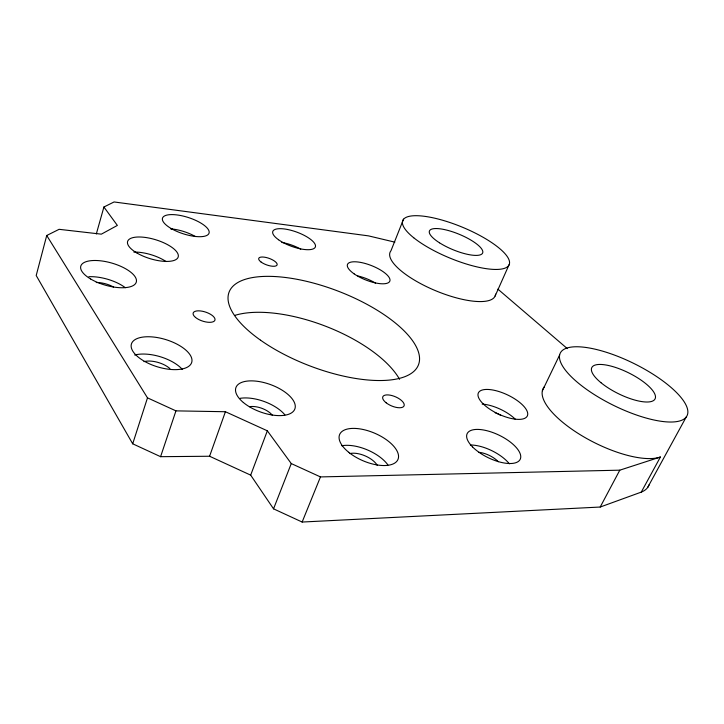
<?xml version="1.0" encoding="UTF-8"?>
<svg xmlns="http://www.w3.org/2000/svg" width="724" height="724" viewBox="0 0 724 724"><rect width="100%" height="100%" fill="white"/><g stroke="black" fill="none" stroke-linecap="round" stroke-linejoin="round"><path stroke-width="1.09" d="M394.852 242.151L368.48 235.87L114.066 201.96L103.912 207.01L117.36 225.426L101.351 234.16L59.115 229.318L46.725 235.49L36.2 275.518L132.7 443.803L160.583 456.681L209.58 456.247L250.676 475.134L273.545 508.836L302.143 522.04L600.205 507.035L641.265 492.112A68.662 26.824 27.3 0 0 649.084 484.79M96.319 233.961L103.912 207.01M132.7 443.803L147.488 397.856L46.725 235.49M160.583 456.681L175.95 410.87L225.417 411.73L267.346 430.807L291.265 463.568L320.47 476.917L619.798 470.175L660.406 457.016L641.265 492.112M209.58 456.247L225.417 411.73M250.676 475.134L267.346 430.807M273.545 508.836L291.265 463.568M403.558 219.137L390.978 250.748A56.897 18.046 22.6 0 0 435.993 290.876A56.897 18.046 22.6 0 0 495.578 294.125M302.143 522.04L320.47 476.917M495.144 295.989L509.117 264.64M542.385 390.734L559.625 354.986M600.205 507.035L619.798 470.175M647.654 487.487L686.207 417.042A70.699 23.277 26.3 0 0 604.857 351.819A70.699 23.277 26.3 0 0 579.879 384.344A70.699 23.277 26.3 0 0 686.207 417.042M147.488 397.856L175.95 410.87M497.877 289.12L567.326 348.624M341.764 445.758A31.494 15.331 23.2 0 1 387.937 464.962M240.06 398.336A31.132 14.951 19.9 0 1 284.894 414.852M349.81 453.577A17.847 8.679 23.2 0 1 377.258 465.342M495.144 412.78A13.439 5.439 25.3 0 1 500.628 415.305M249.545 406.698A15.557 7.475 19.9 0 1 272.432 415.395M88.853 276.713A28.689 11.819 15.8 0 1 125.324 287.709M134.691 355.022A31.295 14.607 16.8 0 1 182.303 369.358M143.949 361.629A17.729 8.272 16.8 0 1 169.905 368.588M478.836 452.31A16.58 7.267 26 0 1 498.32 461.722M234.902 315.365A99.912 42.653 20.9 0 1 326.053 326.397A99.912 42.653 20.9 0 1 399.576 379.331M470.365 444.988A29.259 12.824 26 0 1 509.37 463.812M133.859 252.088A26.308 10.136 17 0 1 166.122 261.563M96.247 282.505A16.254 6.697 15.8 0 1 113.532 287.039M357.792 275.944A22.652 7.955 21.5 0 1 375.557 283.147M482.175 404.092A26.888 10.869 25.3 0 1 515.298 419.214M170.583 228.847A24.317 8.76 17.8 0 1 195.471 236.576M281.781 242.422A22.534 7.792 20 0 1 300.75 249.147M660.406 457.016A69.658 25.105 26.8 0 1 581.462 435.477A69.658 25.105 26.8 0 1 544.285 386.842M243.354 402.499A31.349 14.589 19.9 0 0 293.89 410.725A31.349 14.589 19.9 0 0 258.902 381.521A31.349 14.589 19.9 0 0 243.354 402.499M348.742 452.319A31.72 14.96 23.2 0 0 397.865 459.677A31.72 14.96 23.2 0 0 359.81 428.88A31.72 14.96 23.2 0 0 348.742 452.319M386.182 402.816A11.557 4.959 23.1 0 0 404.001 406.001A11.557 4.959 23.1 0 0 390.118 395.159A11.557 4.959 23.1 0 0 386.182 402.816M90.627 278.984A28.869 11.512 16 0 0 136.067 282.704A28.869 11.512 16 0 0 98.953 260.658A28.869 11.512 16 0 0 90.627 278.984M261.002 261.979A9.747 3.493 19.6 0 0 276.713 265.482A9.747 3.493 19.6 0 0 266.052 257.473A9.747 3.493 19.6 0 0 261.002 261.979M195.471 317.402A11.457 4.76 18.1 0 0 214.277 321.112A11.457 4.76 18.1 0 0 202.385 311.239A11.457 4.76 18.1 0 0 195.471 317.402M260.568 340.199A101.432 39.974 21 0 0 417.748 366.416A101.432 39.974 21 0 0 293.13 278.613A101.432 39.974 21 0 0 260.568 340.199M472.555 446.925A29.449 12.498 25.8 0 0 518.909 460.998A29.449 12.498 25.8 0 0 489.614 431.468A29.449 12.498 25.8 0 0 472.555 446.925M137.216 253.183A26.462 9.865 17.1 0 0 178.095 257.255A26.462 9.865 17.1 0 0 143.361 237.21A26.462 9.865 17.1 0 0 137.216 253.183M354.108 273.853A22.77 7.738 21.5 0 0 389.494 281.736A22.77 7.738 21.5 0 0 362.335 262.758A22.77 7.738 21.5 0 0 354.108 273.853M483.514 404.2A27.05 10.588 25.2 0 0 526.086 417.486A27.05 10.588 25.2 0 0 498.945 391.539A27.05 10.588 25.2 0 0 483.514 404.2M137.479 356.461A31.512 14.245 17 0 0 189.715 365.511A31.512 14.245 17 0 0 157.524 337.601A31.512 14.245 17 0 0 137.479 356.461M171.805 228.884A24.453 8.525 17.9 0 0 209.028 233.209A24.453 8.525 17.9 0 0 176.466 214.874A24.453 8.525 17.9 0 0 171.805 228.884M278.523 239.744A22.652 7.575 20 0 0 314.623 248.024A22.652 7.575 20 0 0 289.075 229.816A22.652 7.575 20 0 0 278.523 239.744M600.947 382.679A35.304 11.611 26.3 0 0 654.469 399.766A35.304 11.611 26.3 0 0 614.875 367.231A35.304 11.611 26.3 0 0 600.947 382.679M439.504 242.802A28.77 8.308 22.5 0 0 482.546 253.192A28.77 8.308 22.5 0 0 446.093 229.951A28.77 8.308 22.5 0 0 439.504 242.802M413.721 237.762A57.594 16.652 22.5 0 0 505.605 267.898A57.594 16.652 22.5 0 0 448.437 222.033A57.594 16.652 22.5 0 0 413.721 237.762"/></g></svg>
